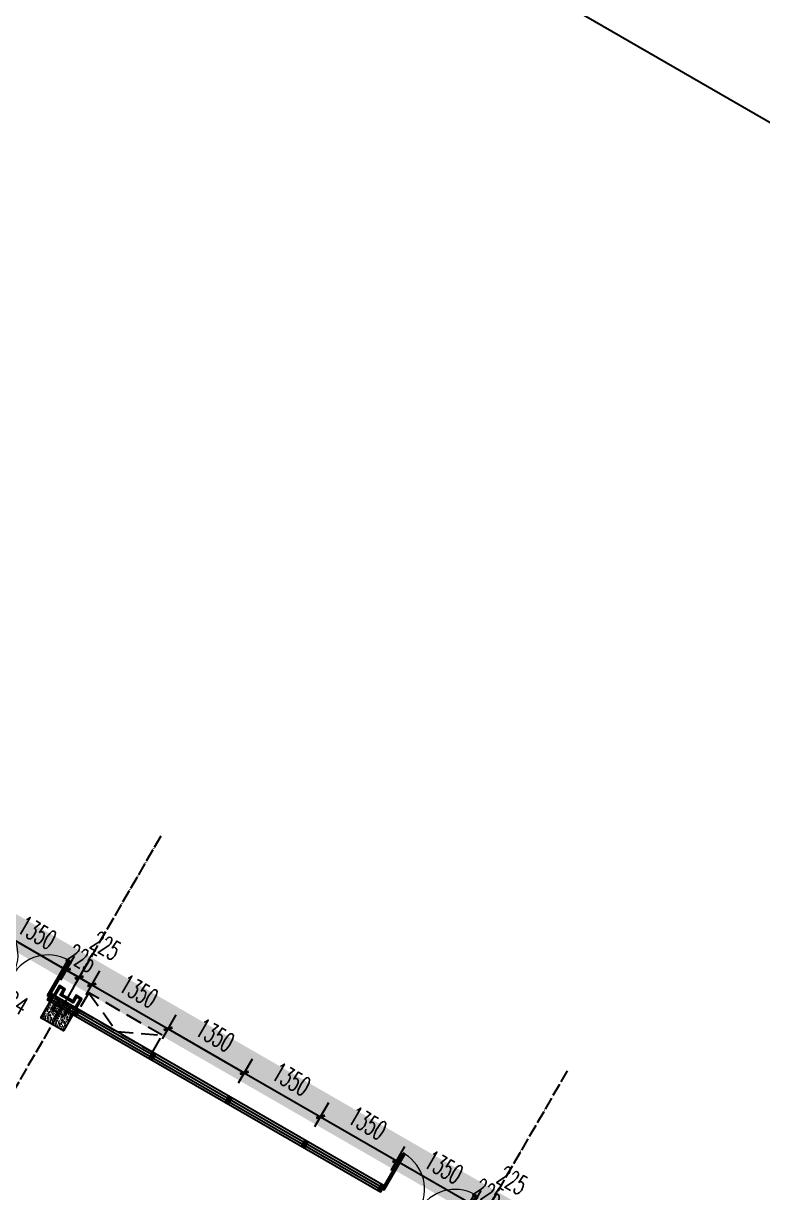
# Model space of a CAD drawing. Header units: millimetres. Extents: x 216654360 to 218309126, y 218099985 to 219647706.
# Drawn here: x 217967057 to 217978393, y 218936065 to 218954007 of the extents above; entities that cross this region are included whole.
import ezdxf
from ezdxf.xclip import XClip

# ---------------------------------------------------------------- set-up
doc = ezdxf.new("R2010")
doc.units = ezdxf.units.MM
doc.header["$LTSCALE"] = 1000
doc.header["$XCLIPFRAME"] = 0
for name, pattern in [('DASH', [0.35, 0.25, -0.1]), ('DASHED2', [0.375, 0.25, -0.125]), ('DOTE', [2.42, 2, -0.2, 0.02, -0.2])]:
    doc.linetypes.add(name, pattern=pattern)
for name, color, linetype in [('A-ANNO-DIMS', 3, 'Continuous'), ('A-ANNO-DOTE', 1, 'DOTE'), ('A-COLU', 2, 'Continuous'), ('A-COLU-CONC', 2, 'Continuous'), ('A-DOOR', 4, 'Continuous'), ('A-DOOR-IDEN', 53, 'Continuous'), ('A-FLOR-SPCL', 245, 'Continuous'), ('A-FLOR-STRS', 51, 'Continuous'), ('A-WALL-CURT', 111, 'Continuous'), ('A-WALL-MSNW', 2, 'Continuous'), ('A-WALL-SHEA', 2, 'Continuous'), ('A-WIND', 161, 'Continuous'), ('WINDOW', 4, 'Continuous'), ('现状植物', 3, 'Continuous')]:
    doc.layers.add(name, color=color, linetype=linetype)
doc.styles.add('_TCH_DIM_T3', font='SIMPLEX.shx', dxfattribs={"width": 0.564706, "bigfont": 'GBCBIG.shx'})
doc.styles.add('A_DIM', font='SIMPLEX', dxfattribs={"width": 0.7, "bigfont": 'HZ'})
doc.dimstyles.new('_TCH_ARCH&&100', dxfattribs={"dimtxt": 297.5, "dimasz": 100, "dimexe": 250, "dimexo": 300, "dimgap": 126.25, "dimtad": 1, "dimdec": 0, "dimzin": 0, "dimdsep": 46, "dimtxsty": '_TCH_DIM_T3', "dimblk": 'ARCHTICK', "dimcen": 0.09, "dimclrt": 7, "dimazin": 2, "dimtfac": 1, "dimtdec": 0, "dimtix": 1, "dimtmove": 2, "dimatfit": 3, "dimfxl": 100, "dimtolj": 1, "dimtzin": 0, "dimarcsym": 0})

# ---------------------------------------------------------------- blocks, each defined once
blk = doc.blocks.new('123sfg')
at = {"layer": 'A-FLOR-STRS', "color": 1, "linetype": 'DASH', "const_width": 0.5}
blk.add_lwpolyline([(-431.866, -1239.88), (-430.757, -1232.095), (-429.968, -1227.345), (-428.132, -1219.114), (-427.467, -1216.174), (-426.623, -1211.626), (-425.122, -1203.747), (-424.125, -1198.437), (-424.086, -1197.911), (-424.155, -1191.708), (-424.204, -1187.357), (-424.285, -1176.552), (-431.222, -1169.421), (-431.884, -1148.586), (-433.175, -1148.673), (-433.184, -1148.322), (-435.752, -1148.388), (-511.112, -1148.388)], dxfattribs=at)
blk = doc.blocks.new('2929sk')
at = {"layer": 'A-ANNO-DOTE', "ltscale": 0.1}
for p, q in [((-68908, -98506), (-68908, -79973)), ((-61708, -98506), (-61708, -79973))]:
    blk.add_line(p, q, dxfattribs=at)
blk = doc.blocks.new('123sttyt')
at = {"layer": 'A-COLU-CONC'}
h = blk.add_hatch(dxfattribs=at)
h.set_pattern_fill('混凝土', scale=10)
h.set_pattern_definition([(50, (458507.27, 226049.455), (71.72601826, -6.2752135), [7.5, -82.5]), (355, (458507.27, 226049.455), (-13.8751334, 75.2192134), [6, -66]), (100.4514, (458513.25, 226048.93), (57.8509382, 68.9439542), [6.374019, -70.1142112]), (46.1842, (458507.27, 226069.455), (106.7241049, -16.5519014), [11.25, -123.75]), (96.6356, (458516.17, 226068.08), (93.4662706, 97.4117871), [9.5610288, -105.1713]), (351.1842, (458507.27, 226069.45), (93.4661945, 97.41186), [9, -99]), (21, (458517.27, 226064.455), (59.6907052, -40.26188907), [7.5, -82.5]), (326, (458517.27, 226064.455), (24.3315332, 72.5150045), [6, -66]), (71.4514, (458522.25, 226061.1), (84.02226286, 32.2530497), [6.374019, -70.1142112]), (37.5, (458507.273, 226049.455), (1.21598553, 33.28938538), [0, -65.2, 0, -67, 0, -66.25]), (7.5, (458507.273, 226049.455), (26.30695374, 39.44117119), [0, -38.2, 0, -63.7, 0, -25.25]), (327.5, (458484.973, 226049.455), (53.38224362, -2.25548717), [0, -25, 0, -78, 0, -103.5]), (317.5, (458474.973, 226049.455), (58.31861693, 10.01049823), [0, -32.5, 0, -51.8, 0, -73.5])])
h.paths.add_polyline_path([(6523019, 268461), (6523419, 268461), (6523419, 268061), (6523019, 268061)])
h = blk.add_hatch(color=256, dxfattribs=at)
h.dxf.hatch_style = 1
h.paths.add_polyline_path([(6523119, 268461), (6523319, 268461), (6523319, 268261), (6523119, 268261)])
at = {"layer": 'A-COLU'}
for points in [[(6523019, 268461), (6523419, 268461), (6523419, 268061), (6523019, 268061)], [(6523119, 268461), (6523319, 268461), (6523319, 268261), (6523119, 268261)]]:
    blk.add_lwpolyline(points, close=True, dxfattribs=at)
blk = doc.blocks.new('atyyj')
at = {"color": 6}
for points in [[(6087146, 41917), (6087146, 41917), (6087146, 42287), (6087041, 42287), (6087041, 42187), (6086946, 42187), (6086851, 42187), (6086851, 42287), (6086746, 42287), (6086746, 42117)], [(6087126, 42117), (6087126, 42267), (6087061, 42267), (6087061, 42167), (6086946, 42167), (6086831, 42167), (6086831, 42267), (6086766, 42267), (6086766, 42117)]]:
    blk.add_lwpolyline(points, dxfattribs=at)
at = {"layer": 'A-COLU'}
blk.add_blockref('123sttyt', (-436273, -226344), dxfattribs=at)
blk = doc.blocks.new('123arrt')
at = {"layer": 'A-COLU'}
blk.add_blockref('123sttyt', (40875, 2800), dxfattribs=at)
blk = doc.blocks.new('234eryayyui')
h = blk.add_hatch(color=251)
h.dxf.hatch_style = 1
h.paths.add_polyline_path([(6065421, 42392), (6065471, 42392), (6065471, 42282), (6065421, 42282)])
at = {"layer": 'WINDOW'}
blk.add_lwpolyline([(6065421, 42392), (6065471, 42392), (6065471, 42282), (6065421, 42282)], close=True, dxfattribs=at)
blk = doc.blocks.new('124ety6')
at = {"layer": 'A-COLU-CONC', "color": 7}
for p in [(42875, 0), (43325, 0), (44675, 0), (46025, 0), (47375, 0), (48725, 0)]:
    blk.add_blockref('234eryayyui', p, dxfattribs=at)
blk = doc.blocks.new('13arr')
at = {"layer": 'A-WIND', "linetype": 'DASHED2'}
blk.add_lwpolyline([(6087354, 41812), (6088656, 41812), (6088656, 41512), (6087354, 41512)], close=True, dxfattribs=at)
blk.add_lwpolyline([(6087354, 41512), (6088026, 41812), (6088656, 41512)], dxfattribs=at)
blk = doc.blocks.new('_ArchTick')
at = {"color": 0, "linetype": 'ByBlock', "const_width": 0.4}
blk.add_lwpolyline([(-0.5, -0.5), (0.5, 0.5)], dxfattribs=at)
blk = doc.blocks.new('*D489')
at = {"layer": 'A-ANNO-DIMS', "color": 0, "lineweight": -2, "transparency": 16777216}
for p, q in [((6106971, 42646), (6106971, 43071)), ((6108321, 42646), (6108321, 43071)), ((6106971, 42821), (6108321, 42821))]:
    blk.add_line(p, q, dxfattribs=at)
at = {"layer": 'Defpoints', "color": 0, "transparency": 16777216}
for p in [(6108321, 42821), (6106971, 42346), (6108321, 42346)]:
    blk.add_point(p, dxfattribs=at)
at = {"layer": 'A-ANNO-DIMS', "color": 0, "lineweight": -2, "transparency": 16777216, "xscale": 100, "yscale": 100, "zscale": 100, "rotation": 180}
blk.add_blockref('_ArchTick', (6106971, 42821), dxfattribs=at)
at = {"layer": 'A-ANNO-DIMS', "color": 0, "lineweight": -2, "transparency": 16777216, "xscale": 100, "yscale": 100, "zscale": 100}
blk.add_blockref('_ArchTick', (6108321, 42821), dxfattribs=at)
at = {"layer": 'A-ANNO-DIMS', "color": 7, "transparency": 16777216, "insert": (6107646, 43096), "char_height": 297.5, "attachment_point": 5, "style": '_TCH_DIM_T3'}
blk.add_mtext('\\A1;1350', dxfattribs=at)
blk = doc.blocks.new('*D490')
at = {"layer": 'A-ANNO-DIMS', "color": 0, "lineweight": -2, "transparency": 16777216}
for p, q in [((6108321, 42646), (6108321, 43071)), ((6108546, 42646), (6108546, 43071)), ((6108321, 42821), (6108221, 42821)), ((6108321, 42821), (6108546, 42821)), ((6108546, 42821), (6108646, 42821))]:
    blk.add_line(p, q, dxfattribs=at)
at = {"layer": 'Defpoints', "color": 0, "transparency": 16777216}
for p in [(6108546, 42821), (6108321, 42346), (6108546, 42346)]:
    blk.add_point(p, dxfattribs=at)
at = {"layer": 'A-ANNO-DIMS', "color": 0, "lineweight": -2, "transparency": 16777216, "xscale": 100, "yscale": 100, "zscale": 100}
blk.add_blockref('_ArchTick', (6108321, 42821), dxfattribs=at)
at = {"layer": 'A-ANNO-DIMS', "color": 0, "lineweight": -2, "transparency": 16777216, "xscale": 100, "yscale": 100, "zscale": 100, "rotation": 180}
blk.add_blockref('_ArchTick', (6108546, 42821), dxfattribs=at)
at = {"layer": 'A-ANNO-DIMS', "color": 7, "transparency": 16777216, "insert": (6108433, 43096), "char_height": 297.5, "attachment_point": 5, "style": '_TCH_DIM_T3'}
blk.add_mtext('\\A1;225', dxfattribs=at)
blk = doc.blocks.new('*D491')
at = {"layer": 'A-ANNO-DIMS', "color": 0, "lineweight": -2, "transparency": 16777216}
for p, q in [((6108546, 42646), (6108546, 43071)), ((6108771, 42646), (6108771, 43071)), ((6108546, 42821), (6108446, 42821)), ((6108546, 42821), (6108771, 42821)), ((6108771, 42821), (6108871, 42821))]:
    blk.add_line(p, q, dxfattribs=at)
at = {"layer": 'Defpoints', "color": 0, "transparency": 16777216}
for p in [(6108771, 42821), (6108546, 42346), (6108771, 42346)]:
    blk.add_point(p, dxfattribs=at)
at = {"layer": 'A-ANNO-DIMS', "color": 0, "lineweight": -2, "transparency": 16777216, "xscale": 100, "yscale": 100, "zscale": 100}
blk.add_blockref('_ArchTick', (6108546, 42821), dxfattribs=at)
at = {"layer": 'A-ANNO-DIMS', "color": 0, "lineweight": -2, "transparency": 16777216, "xscale": 100, "yscale": 100, "zscale": 100, "rotation": 180}
blk.add_blockref('_ArchTick', (6108771, 42821), dxfattribs=at)
at = {"layer": 'A-ANNO-DIMS', "color": 7, "transparency": 16777216, "insert": (6108658, 43446), "char_height": 297.5, "attachment_point": 5, "style": '_TCH_DIM_T3'}
blk.add_mtext('\\A1;225', dxfattribs=at)
blk = doc.blocks.new('*D492')
at = {"layer": 'A-ANNO-DIMS', "color": 0, "lineweight": -2, "transparency": 16777216}
for p, q in [((6108771, 42646), (6108771, 43071)), ((6110121, 42646), (6110121, 43071)), ((6108771, 42821), (6110121, 42821))]:
    blk.add_line(p, q, dxfattribs=at)
at = {"layer": 'Defpoints', "color": 0, "transparency": 16777216}
for p in [(6110121, 42821), (6108771, 42346), (6110121, 42346)]:
    blk.add_point(p, dxfattribs=at)
at = {"layer": 'A-ANNO-DIMS', "color": 0, "lineweight": -2, "transparency": 16777216, "xscale": 100, "yscale": 100, "zscale": 100, "rotation": 180}
blk.add_blockref('_ArchTick', (6108771, 42821), dxfattribs=at)
at = {"layer": 'A-ANNO-DIMS', "color": 0, "lineweight": -2, "transparency": 16777216, "xscale": 100, "yscale": 100, "zscale": 100}
blk.add_blockref('_ArchTick', (6110121, 42821), dxfattribs=at)
at = {"layer": 'A-ANNO-DIMS', "color": 7, "transparency": 16777216, "insert": (6109446, 43096), "char_height": 297.5, "attachment_point": 5, "style": '_TCH_DIM_T3'}
blk.add_mtext('\\A1;1350', dxfattribs=at)
blk = doc.blocks.new('*D493')
at = {"layer": 'A-ANNO-DIMS', "color": 0, "lineweight": -2, "transparency": 16777216}
for p, q in [((6110121, 42646), (6110121, 43071)), ((6111471, 42646), (6111471, 43071)), ((6110121, 42821), (6111471, 42821))]:
    blk.add_line(p, q, dxfattribs=at)
at = {"layer": 'Defpoints', "color": 0, "transparency": 16777216}
for p in [(6111471, 42821), (6110121, 42346), (6111471, 42346)]:
    blk.add_point(p, dxfattribs=at)
at = {"layer": 'A-ANNO-DIMS', "color": 0, "lineweight": -2, "transparency": 16777216, "xscale": 100, "yscale": 100, "zscale": 100, "rotation": 180}
blk.add_blockref('_ArchTick', (6110121, 42821), dxfattribs=at)
at = {"layer": 'A-ANNO-DIMS', "color": 0, "lineweight": -2, "transparency": 16777216, "xscale": 100, "yscale": 100, "zscale": 100}
blk.add_blockref('_ArchTick', (6111471, 42821), dxfattribs=at)
at = {"layer": 'A-ANNO-DIMS', "color": 7, "transparency": 16777216, "insert": (6110796, 43096), "char_height": 297.5, "attachment_point": 5, "style": '_TCH_DIM_T3'}
blk.add_mtext('\\A1;1350', dxfattribs=at)
blk = doc.blocks.new('*D494')
at = {"layer": 'A-ANNO-DIMS', "color": 0, "lineweight": -2, "transparency": 16777216}
for p, q in [((6111471, 42646), (6111471, 43071)), ((6112821, 42646), (6112821, 43071)), ((6111471, 42821), (6112821, 42821))]:
    blk.add_line(p, q, dxfattribs=at)
at = {"layer": 'Defpoints', "color": 0, "transparency": 16777216}
for p in [(6112821, 42821), (6111471, 42346), (6112821, 42346)]:
    blk.add_point(p, dxfattribs=at)
at = {"layer": 'A-ANNO-DIMS', "color": 0, "lineweight": -2, "transparency": 16777216, "xscale": 100, "yscale": 100, "zscale": 100, "rotation": 180}
blk.add_blockref('_ArchTick', (6111471, 42821), dxfattribs=at)
at = {"layer": 'A-ANNO-DIMS', "color": 0, "lineweight": -2, "transparency": 16777216, "xscale": 100, "yscale": 100, "zscale": 100}
blk.add_blockref('_ArchTick', (6112821, 42821), dxfattribs=at)
at = {"layer": 'A-ANNO-DIMS', "color": 7, "transparency": 16777216, "insert": (6112146, 43096), "char_height": 297.5, "attachment_point": 5, "style": '_TCH_DIM_T3'}
blk.add_mtext('\\A1;1350', dxfattribs=at)
blk = doc.blocks.new('*D495')
at = {"layer": 'A-ANNO-DIMS', "color": 0, "lineweight": -2, "transparency": 16777216}
for p, q in [((6112821, 42646), (6112821, 43071)), ((6114171, 42646), (6114171, 43071)), ((6112821, 42821), (6114171, 42821))]:
    blk.add_line(p, q, dxfattribs=at)
at = {"layer": 'Defpoints', "color": 0, "transparency": 16777216}
for p in [(6114171, 42821), (6112821, 42346), (6114171, 42346)]:
    blk.add_point(p, dxfattribs=at)
at = {"layer": 'A-ANNO-DIMS', "color": 0, "lineweight": -2, "transparency": 16777216, "xscale": 100, "yscale": 100, "zscale": 100, "rotation": 180}
blk.add_blockref('_ArchTick', (6112821, 42821), dxfattribs=at)
at = {"layer": 'A-ANNO-DIMS', "color": 0, "lineweight": -2, "transparency": 16777216, "xscale": 100, "yscale": 100, "zscale": 100}
blk.add_blockref('_ArchTick', (6114171, 42821), dxfattribs=at)
at = {"layer": 'A-ANNO-DIMS', "color": 7, "transparency": 16777216, "insert": (6113496, 43096), "char_height": 297.5, "attachment_point": 5, "style": '_TCH_DIM_T3'}
blk.add_mtext('\\A1;1350', dxfattribs=at)
blk = doc.blocks.new('*D496')
at = {"layer": 'A-ANNO-DIMS', "color": 0, "lineweight": -2, "transparency": 16777216}
for p, q in [((6114171, 42646), (6114171, 43071)), ((6115521, 42646), (6115521, 43071)), ((6114171, 42821), (6115521, 42821))]:
    blk.add_line(p, q, dxfattribs=at)
at = {"layer": 'Defpoints', "color": 0, "transparency": 16777216}
for p in [(6115521, 42821), (6114171, 42346), (6115521, 42346)]:
    blk.add_point(p, dxfattribs=at)
at = {"layer": 'A-ANNO-DIMS', "color": 0, "lineweight": -2, "transparency": 16777216, "xscale": 100, "yscale": 100, "zscale": 100, "rotation": 180}
blk.add_blockref('_ArchTick', (6114171, 42821), dxfattribs=at)
at = {"layer": 'A-ANNO-DIMS', "color": 0, "lineweight": -2, "transparency": 16777216, "xscale": 100, "yscale": 100, "zscale": 100}
blk.add_blockref('_ArchTick', (6115521, 42821), dxfattribs=at)
at = {"layer": 'A-ANNO-DIMS', "color": 7, "transparency": 16777216, "insert": (6114846, 43096), "char_height": 297.5, "attachment_point": 5, "style": '_TCH_DIM_T3'}
blk.add_mtext('\\A1;1350', dxfattribs=at)
blk = doc.blocks.new('*D497')
at = {"layer": 'A-ANNO-DIMS', "color": 0, "lineweight": -2, "transparency": 16777216}
for p, q in [((6115521, 42646), (6115521, 43071)), ((6115746, 42646), (6115746, 43071)), ((6115521, 42821), (6115421, 42821)), ((6115521, 42821), (6115746, 42821)), ((6115746, 42821), (6115846, 42821))]:
    blk.add_line(p, q, dxfattribs=at)
at = {"layer": 'Defpoints', "color": 0, "transparency": 16777216}
for p in [(6115746, 42821), (6115521, 42346), (6115746, 42346)]:
    blk.add_point(p, dxfattribs=at)
at = {"layer": 'A-ANNO-DIMS', "color": 0, "lineweight": -2, "transparency": 16777216, "xscale": 100, "yscale": 100, "zscale": 100}
blk.add_blockref('_ArchTick', (6115521, 42821), dxfattribs=at)
at = {"layer": 'A-ANNO-DIMS', "color": 0, "lineweight": -2, "transparency": 16777216, "xscale": 100, "yscale": 100, "zscale": 100, "rotation": 180}
blk.add_blockref('_ArchTick', (6115746, 42821), dxfattribs=at)
at = {"layer": 'A-ANNO-DIMS', "color": 7, "transparency": 16777216, "insert": (6115633, 43096), "char_height": 297.5, "attachment_point": 5, "style": '_TCH_DIM_T3'}
blk.add_mtext('\\A1;225', dxfattribs=at)
blk = doc.blocks.new('*D498')
at = {"layer": 'A-ANNO-DIMS', "color": 0, "lineweight": -2, "transparency": 16777216}
for p, q in [((6115746, 42646), (6115746, 43071)), ((6115971, 42646), (6115971, 43071)), ((6115746, 42821), (6115646, 42821)), ((6115746, 42821), (6115971, 42821)), ((6115971, 42821), (6116071, 42821))]:
    blk.add_line(p, q, dxfattribs=at)
at = {"layer": 'Defpoints', "color": 0, "transparency": 16777216}
for p in [(6115971, 42821), (6115746, 42346), (6115971, 42346)]:
    blk.add_point(p, dxfattribs=at)
at = {"layer": 'A-ANNO-DIMS', "color": 0, "lineweight": -2, "transparency": 16777216, "xscale": 100, "yscale": 100, "zscale": 100}
blk.add_blockref('_ArchTick', (6115746, 42821), dxfattribs=at)
at = {"layer": 'A-ANNO-DIMS', "color": 0, "lineweight": -2, "transparency": 16777216, "xscale": 100, "yscale": 100, "zscale": 100, "rotation": 180}
blk.add_blockref('_ArchTick', (6115971, 42821), dxfattribs=at)
at = {"layer": 'A-ANNO-DIMS', "color": 7, "transparency": 16777216, "insert": (6115858, 43446), "char_height": 297.5, "attachment_point": 5, "style": '_TCH_DIM_T3'}
blk.add_mtext('\\A1;225', dxfattribs=at)
blk = doc.blocks.new('$DorLib2D$00000002')
for p, q in [((-0.5, 0), (-0.5, 0.4875)), ((-0.475, 0.4875), (-0.5, 0.4875)), ((-0.475, 0), (-0.475, 0.4875)), ((0.475, 0), (0.475, 0.4875)), ((0.475, 0.4875), (0.5, 0.4875)), ((0.5, 0), (0.5, 0.4875)), ((-0.5, 0), (-0.475, 0)), ((0.5, 0), (0.475, 0))]:
    blk.add_line(p, q)
at = {"lineweight": 13}
for centre, start, end in [((-0.4875, 0), 0, 88.53072), ((0.4875, 0), 91.46928, 180)]:
    blk.add_arc(centre, 0.4875, start, end, dxfattribs=at)
blk = doc.blocks.new('A$C04836B57')
at = {"color": 3}
blk.add_lwpolyline([(0, -112663.8), (-119041.7, -112663.8), (-119041.7, 0), (0, 0)], close=True, dxfattribs=at)
blk.add_lwpolyline([(0, -112663.8), (-119041.7, -112663.8), (-119041.7, 0), (0, 0)], close=True, dxfattribs=at)
at = {"layer": 'A-WALL-CURT'}
for p, q in [((-51683.3, -17091), (-57583.3, -17091)), ((-57583.3, -17091), (-57583.3, -17201)), ((-57583.3, -17127.7), (-51683.3, -17127.7)), ((-57583.3, -17164.3), (-51683.3, -17164.3)), ((-57583.3, -17201), (-51683.3, -17201)), ((-51683.3, -17201), (-51683.3, -17091))]:
    blk.add_line(p, q, dxfattribs=at)
blk.add_blockref('atyyj', (-6144279.1, -59208.4))
at = {"layer": 'A-ANNO-DOTE'}
ref = blk.add_blockref('123sfg', (408074.6, 1131835.7), dxfattribs=dict(at, xscale=1000, yscale=1000, zscale=1000))
XClip(ref).set_block_clipping_path([(-527.1162536906, -1244.4995262616), (-408.0745740716, -1131.8357493737)])
at = {"layer": 'A-COLU-CONC', "color": 7}
blk.add_blockref('124ety6', (-6165879.1, -59482.7), dxfattribs=at)
at = {"layer": 'A-DOOR'}
ref = blk.add_blockref('$DorLib2D$00000002', (-58233.3, -17146), dxfattribs=dict(at, xscale=1300, yscale=1300, zscale=1300, rotation=359.9999998301346))
ref.add_attrib('A', 'M1324', (-58676.6, -17616), dxfattribs={"layer": 'A-DOOR-IDEN', "height": 280, "rotation": 360, "style": 'A_DIM', "width": 0.7})
ref = blk.add_blockref('$DorLib2D$00000002', (-51033.3, -17146), dxfattribs=dict(at, xscale=1300, yscale=1300, zscale=1300, rotation=359.9999998301346))
ref.add_attrib('A', 'M1324', (-51476.6, -17616), dxfattribs={"layer": 'A-DOOR-IDEN', "height": 280, "rotation": 360, "style": 'A_DIM', "width": 0.7})
at = {"layer": 'A-FLOR-SPCL', "rotation": 180}
blk.add_blockref('2929sk', (-119041.7, -112663.8), dxfattribs=at)
at = {"layer": 'A-WALL-MSNW', "color": 4, "xscale": -1, "rotation": 179.9978536729184}
blk.add_blockref('13arr', (-6144440.5, 24948.8), dxfattribs=at)
at = {"layer": 'A-WALL-SHEA', "color": 6}
blk.add_blockref('123arrt', (-6621427.8, -288352.1), dxfattribs=at)
at = {"layer": 'A-ANNO-DIMS'}
for base, p1, p2, picture, middle in [((-57108.3, -16661.9), (-57333.3, -17137), (-57108.3, -17137), '*D491', (-57220.8, -16036.9)), ((-49908.3, -16661.9), (-50133.3, -17137), (-49908.3, -17137), '*D498', (-50020.8, -16036.9))]:
    dim = blk.add_linear_dim(base=base, p1=p1, p2=p2, angle=0, dimstyle='_TCH_ARCH&&100', dxfattribs=at)
    dim.commit()
    dim.dimension.update_dxf_attribs({"geometry": picture, "text_midpoint": middle, "dimtype": 129, "insert": (-6165879.1, -59482.7)})
for p1, p2, picture, middle in [((-58908.3, -17137), (-57558.3, -17137), '*D489', (-58233.3, -16386.9)), ((-57558.3, -17137), (-57333.3, -17137), '*D490', (-57445.8, -16386.9)), ((-57108.3, -17137), (-55758.3, -17137), '*D492', (-56433.3, -16386.9)), ((-55758.3, -17137), (-54408.3, -17137), '*D493', (-55083.3, -16386.9)), ((-54408.3, -17137), (-53058.3, -17137), '*D494', (-53733.3, -16386.9)), ((-53058.3, -17137), (-51708.3, -17137), '*D495', (-52383.3, -16386.9)), ((-51708.3, -17137), (-50358.3, -17137), '*D496', (-51033.3, -16386.9)), ((-50358.3, -17137), (-50133.3, -17137), '*D497', (-50245.8, -16386.9))]:
    dim = blk.add_aligned_dim(p1=p1, p2=p2, distance=475.1, dimstyle='_TCH_ARCH&&100', dxfattribs=at)
    dim.commit()
    dim.dimension.update_dxf_attribs({"geometry": picture, "text_midpoint": middle, "insert": (-6165879.1, -59482.7)})

msp = doc.modelspace()

# ---------------------------------------------------------------- block references
at = {"layer": '现状植物', "rotation": 330.0099772030858}
msp.add_blockref('A$C04836B57', (218025897, 218925139), dxfattribs=at)

doc.saveas('drawing.dxf')
